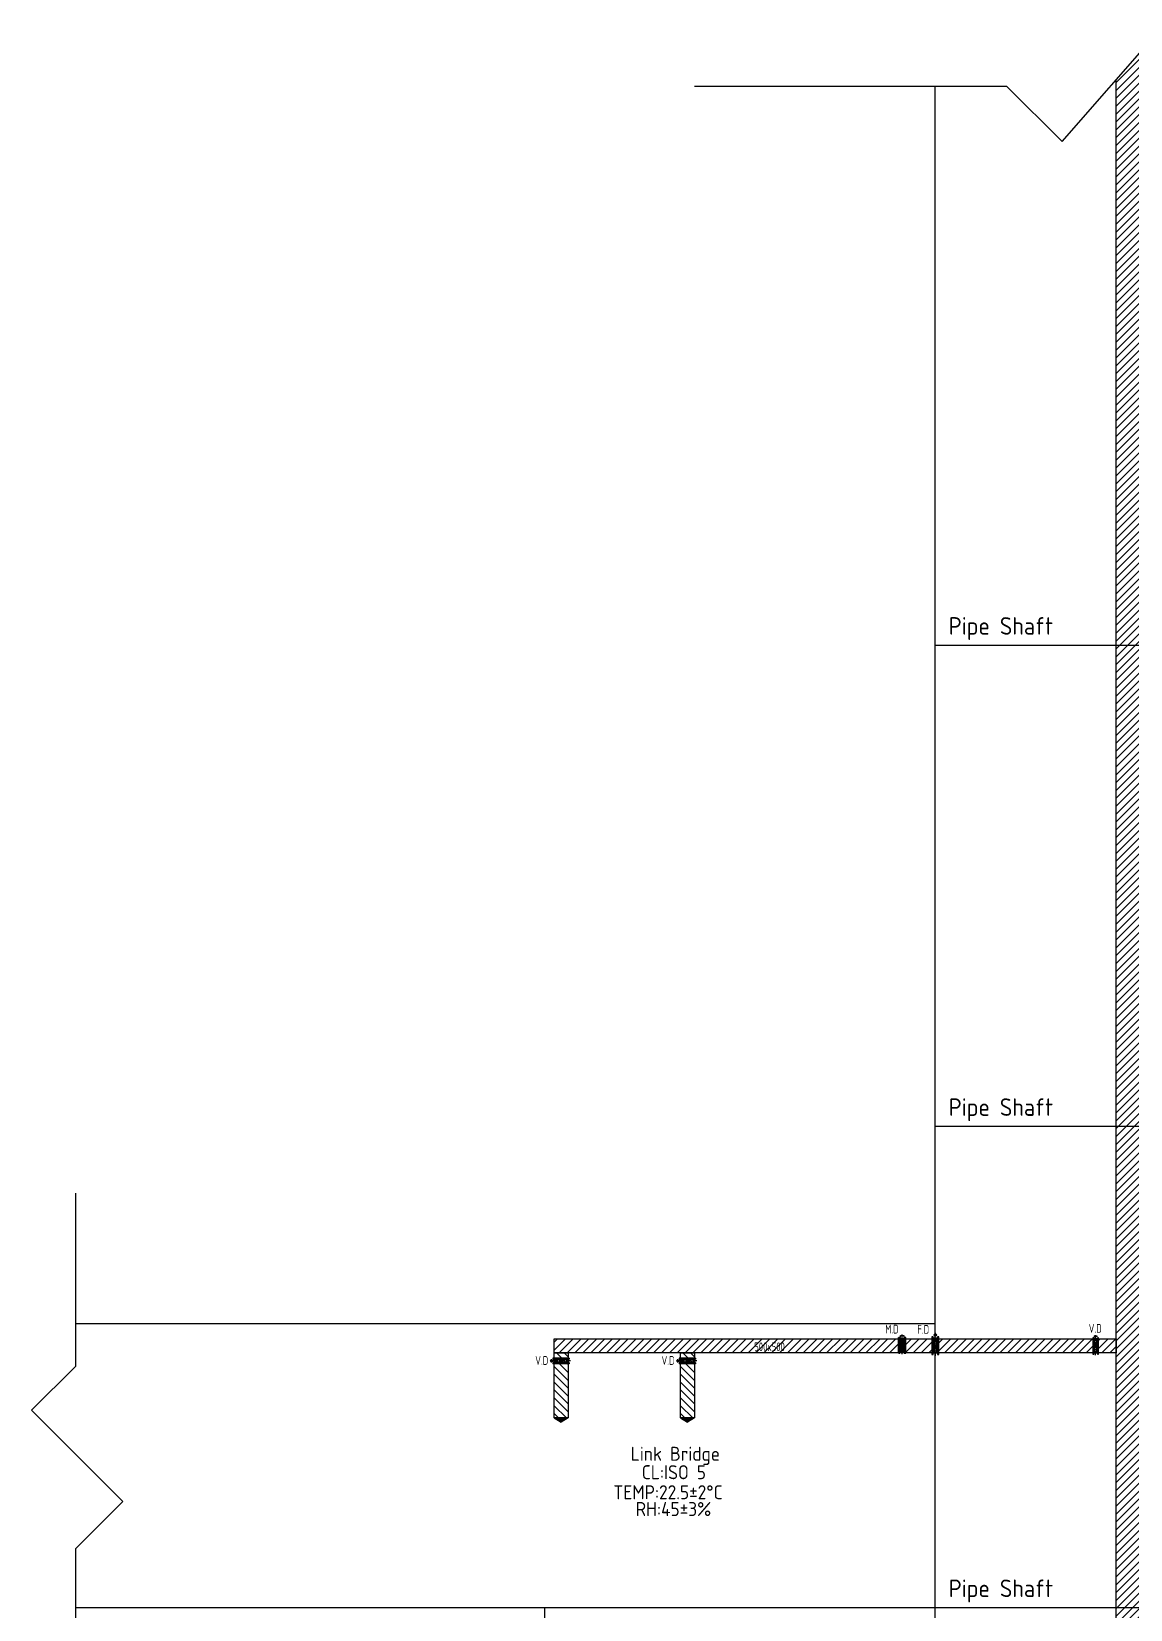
# Model space of a CAD drawing. Header units: millimetres. Extents: x 108 to 3316, y 96 to 2090.
# Drawn here: x 2148.2 to 2461.9, y 1354.3 to 1804.7 of the extents above; entities that cross this region are included whole.
import ezdxf
from ezdxf.enums import TextEntityAlignment as Align

# ---------------------------------------------------------------- set-up
doc = ezdxf.new("R2010")
doc.units = ezdxf.units.MM
doc.linetypes.add('CENTER', pattern=[2, 1.25, -0.25, 0.25, -0.25])
for name, color, linetype in [('A-DETL-01', 1, 'Continuous'), ('M-CEQPM-MAU', 22, 'Continuous'), ('M-CMDUCT-LINE', 15, 'Continuous'), ('M-EQPM-TXT', 4, 'Continuous'), ('M-FM-LINE3', 3, 'Continuous'), ('M-HVAC-CMDUCT', 150, 'Continuous'), ('U-EX-TXT', 4, 'Continuous')]:
    doc.layers.add(name, color=color, linetype=linetype)
doc.styles.add('AA-TXT', font='isocp.shx', dxfattribs={"bigfont": 'chineset.shx'})

msp = doc.modelspace()

# ---------------------------------------------------------------- hatches: boundary and pattern name
at = {"layer": 'M-CMDUCT-LINE'}
h = msp.add_hatch(dxfattribs=at)
h.set_pattern_fill('ANSI31', color=256, scale=0.5, style=0)
h.set_pattern_definition([(45, (-38596.6318, -80968.6413), (-1.122532015, 1.122532015), [])])
h.paths.add_polyline_path([(2457.85, 1198.5), (2476.65, 1198.5), (2476.65, 1798.89), (2469.91, 1804.72), (2457.85, 1790.95)])
h = msp.add_hatch(dxfattribs=at)
h.set_pattern_fill('ANSI31', color=256, scale=0.5, angle=-180, style=0)
h.set_pattern_definition([(225, (1550.3347, 1603.9862), (1.122532, -1.122532), [])])
h.paths.add_polyline_path([(2457.85, 1427.53), (2297.39, 1427.53), (2297.39, 1431.53), (2457.85, 1431.53)])
h = msp.add_hatch(dxfattribs=at)
h.set_pattern_fill('ANSI31', color=256, scale=0.5, angle=-90, style=0)
h.set_pattern_definition([(315, (2124.9336, 581.3779), (1.122532, 1.122532), [])])
h.paths.add_polyline_path([(2301.39, 1427.53), (2301.39, 1408.97), (2297.39, 1408.97), (2297.39, 1427.53)])
h = msp.add_hatch(dxfattribs=at)
h.set_pattern_fill('ANSI31', color=256, scale=0.5, angle=-90, style=0)
h.set_pattern_definition([(315, (2160.9866, 581.3779), (1.122532, 1.122532), [])])
h.paths.add_polyline_path([(2337.44, 1427.53), (2337.44, 1408.97), (2333.44, 1408.97), (2333.44, 1427.53)])
at = {"layer": 'M-FM-LINE3', "linetype": 'Continuous'}
h = msp.add_hatch(color=256, dxfattribs=at)
edge = h.paths.add_edge_path()
edge.add_arc((2406.2, 1432.66), 0.333, 0, 360)
at = {"layer": 'M-HVAC-CMDUCT'}
for points in [[(2301.39, 1408.97), (2297.39, 1408.97), (2299.39, 1407.81)], [(2337.44, 1408.97), (2333.44, 1408.97), (2335.44, 1407.81)]]:
    msp.add_hatch(color=256, dxfattribs=at).paths.add_polyline_path(points)

# ---------------------------------------------------------------- linework, layer by layer
at = {"layer": 'A-DETL-01', "color": 252, "linetype": 'Continuous'}
msp.add_line((2294.6, 1354.78), (2294.6, 1141.51), dxfattribs=at)
at = {"layer": 'A-DETL-01', "color": 252}
for points in [[(2337.44, 1789.14), (2426.54, 1789.14), (2442.39, 1773.3), (2469.91, 1804.72), (2487.93, 1789.14), (2566.21, 1789.14)], [(2406.14, 1128.39), (2406.14, 1789.14)], [(2160.77, 1435.96), (2406.14, 1435.96)]]:
    msp.add_lwpolyline(points, dxfattribs=at)
at = {"layer": 'M-CEQPM-MAU', "color": 252}
for points in [[(2160.77, 1473.18), (2160.77, 1423.7), (2148.23, 1411.17), (2174.29, 1385.1), (2160.77, 1371.57), (2160.77, 1301.1)], [(2406.14, 1354.78), (2160.77, 1354.78)]]:
    msp.add_lwpolyline(points, dxfattribs=at)
at = {"layer": 'M-FM-LINE3'}
for p, q in [((2396.71, 1427.13), (2396.71, 1432.79)), ((2405.37, 1432.33), (2405.37, 1426.91)), ((2407.04, 1432.33), (2407.04, 1426.91)), ((2395.88, 1432.16), (2395.88, 1427.23)), ((2397.55, 1432.16), (2397.55, 1427.23)), ((2451.31, 1432.02), (2451.31, 1427.05)), ((2452.6, 1432.02), (2452.6, 1427.05)), ((2296.9, 1425.92), (2301.87, 1425.92)), ((2296.9, 1424.63), (2301.87, 1424.63)), ((2332.95, 1425.92), (2337.92, 1425.92)), ((2332.95, 1424.63), (2337.92, 1424.63))]:
    msp.add_line(p, q, dxfattribs=at)
at = {"layer": 'M-FM-LINE3', "linetype": 'CENTER'}
for p, q in [((2406.2, 1426.7), (2406.2, 1433.28)), ((2451.95, 1426.89), (2451.95, 1432.76)), ((2451.47, 1432.28), (2452.44, 1432.28)), ((2302.03, 1425.28), (2296.16, 1425.28)), ((2296.64, 1424.79), (2296.64, 1425.76)), ((2338.09, 1425.28), (2332.21, 1425.28)), ((2332.7, 1424.79), (2332.7, 1425.76))]:
    msp.add_line(p, q, dxfattribs=at)
at = {"layer": 'M-FM-LINE3'}
msp.add_lwpolyline([(2396.25, 1431.89), (2396.25, 1432.49), (2397.17, 1432.49), (2397.17, 1431.89)], dxfattribs=at)
for points in [[(2395.67, 1431.95), (2396.09, 1431.95), (2396.09, 1427.44), (2395.67, 1427.44)], [(2397.13, 1431.53), (2396.3, 1431.53), (2396.3, 1427.86), (2397.13, 1427.86)], [(2397.75, 1431.95), (2397.34, 1431.95), (2397.34, 1427.44), (2397.75, 1427.44)], [(2405.58, 1432.12), (2405.16, 1432.12), (2405.16, 1427.12), (2405.58, 1427.12)], [(2406.62, 1431.7), (2405.79, 1431.7), (2405.79, 1427.53), (2406.62, 1427.53)], [(2407.24, 1432.12), (2406.83, 1432.12), (2406.83, 1427.12), (2407.24, 1427.12)], [(2451.47, 1431.86), (2451.15, 1431.86), (2451.15, 1427.21), (2451.47, 1427.21)], [(2452.28, 1431.53), (2451.63, 1431.53), (2451.63, 1427.53), (2452.28, 1427.53)], [(2452.76, 1431.86), (2452.44, 1431.86), (2452.44, 1427.21), (2452.76, 1427.21)], [(2297.06, 1426.08), (2297.06, 1425.76), (2301.71, 1425.76), (2301.71, 1426.08)], [(2297.06, 1424.79), (2297.06, 1424.47), (2301.71, 1424.47), (2301.71, 1424.79)], [(2297.39, 1425.6), (2297.39, 1424.95), (2301.39, 1424.95), (2301.39, 1425.6)], [(2333.12, 1426.08), (2333.12, 1425.76), (2337.76, 1425.76), (2337.76, 1426.08)], [(2333.12, 1424.79), (2333.12, 1424.47), (2337.76, 1424.47), (2337.76, 1424.79)], [(2333.44, 1425.6), (2333.44, 1424.95), (2337.44, 1424.95), (2337.44, 1425.6)]]:
    msp.add_lwpolyline(points, close=True, dxfattribs=at)
for centre, radius in [((2406.2, 1432.66), 0.333), ((2451.95, 1432.28), 0.259), ((2296.64, 1425.28), 0.259), ((2332.7, 1425.28), 0.259)]:
    msp.add_circle(centre, radius, dxfattribs=at)
at = {"layer": 'M-HVAC-CMDUCT'}
for p, q in [((2301.39, 1408.97), (2297.39, 1408.97)), ((2297.39, 1408.97), (2299.39, 1407.81)), ((2301.39, 1408.97), (2299.39, 1407.81)), ((2337.44, 1408.97), (2333.44, 1408.97)), ((2333.44, 1408.97), (2335.44, 1407.81)), ((2337.44, 1408.97), (2335.44, 1407.81))]:
    msp.add_line(p, q, dxfattribs=at)
msp.add_lwpolyline([(2476.65, 1798.89), (2476.65, 1198.5), (2457.85, 1198.5), (2457.85, 1790.95)], dxfattribs=at)
at = {"layer": 'M-HVAC-CMDUCT', "color": 252}
for points in [[(2773.52, 1629.5), (2406.14, 1629.5)], [(2773.52, 1492.14), (2406.14, 1492.14)], [(2773.52, 1354.78), (2342.73, 1354.78)]]:
    msp.add_lwpolyline(points, dxfattribs=at)
at = {"layer": 'M-HVAC-CMDUCT'}
for points in [[(2457.85, 1427.53), (2297.39, 1427.53), (2297.39, 1431.53), (2457.85, 1431.53)], [(2301.39, 1427.53), (2301.39, 1408.97), (2297.39, 1408.97), (2297.39, 1427.53)], [(2337.44, 1427.53), (2337.44, 1408.97), (2333.44, 1408.97), (2333.44, 1427.53)]]:
    msp.add_lwpolyline(points, close=True, dxfattribs=at)

# ---------------------------------------------------------------- texts
at = {"layer": 'M-EQPM-TXT', "color": 3, "style": 'AA-TXT'}
for p in [(2410.02, 1632.56), (2410.02, 1495.2), (2410.02, 1357.84)]:
    msp.add_text('Pipe Shaft', height=5, dxfattribs=at).set_placement(p)
for s, p in [('Link Bridge', (2319.26, 1398.74)), ('CL:ISO 5', (2322.41, 1393.48)), ('TEMP:22.5%%P2%%DC', (2314.3, 1387.76)), ('RH:45%%P3%%%', (2320.67, 1382.97))]:
    msp.add_text(s, height=4, dxfattribs=at).set_placement(p, align=Align.MIDDLE_LEFT)
at = {"layer": 'U-EX-TXT', "style": 'AA-TXT', "width": 0.8}
for s, p in [('M.D', (2393.79, 1434.32)), ('F.D', (2402.75, 1434.25)), ('V.D', (2451.83, 1434.53)), ('500x500', (2358.88, 1429.28)), ('V.D', (2293.85, 1425.38)), ('V.D', (2329.9, 1425.38))]:
    msp.add_text(s, height=2.5, dxfattribs=at).set_placement(p, align=Align.MIDDLE_CENTER)

doc.saveas('drawing.dxf')
